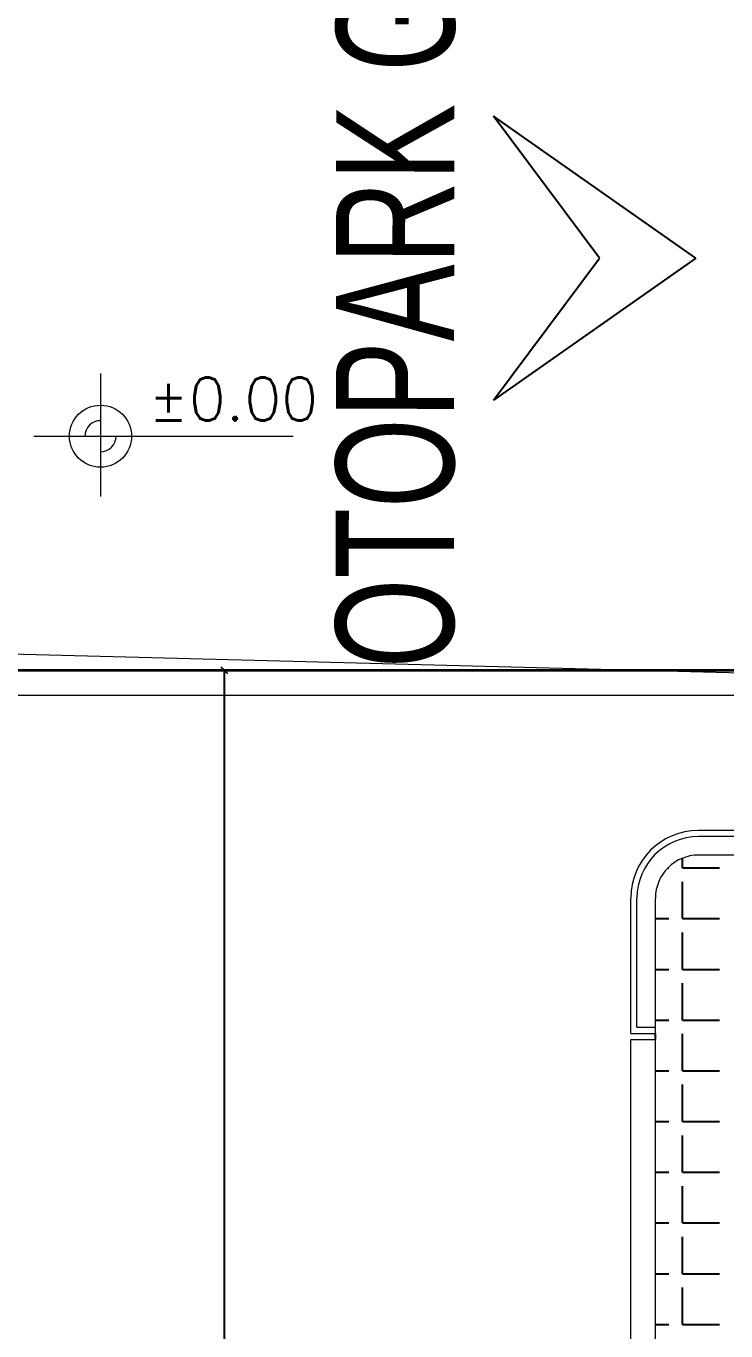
# Model space of a CAD drawing. Header units: inches. Extents: x -7543 to -822, y 102837 to 190349.
# Drawn here: x -837.2323 to -837.2039, y 102837.1247 to 102837.1778 of the extents above; entities that cross this region are included whole.
import ezdxf
from ezdxf.enums import TextEntityAlignment as Align

# ---------------------------------------------------------------- set-up
doc = ezdxf.new("R2010")
doc.units = ezdxf.units.IN
doc.header["$MEASUREMENT"] = 0
doc.linetypes.add('__ZG_T_P__9', pattern=[22, 1, -10, 1, -10])
doc.linetypes.add('DASHED2', pattern=[9.525, 6.35, -3.175])
doc.layers.get('0').update_dxf_attribs({"lineweight": 25})
doc.layers.add('BALKON', color=7, linetype='Continuous', lineweight=20, true_color=0xffaaa9)
doc.layers.add('DUVAR', color=7, linetype='Continuous', lineweight=35, true_color=0xfc4642)
for name, color, linetype, lineweight in [('ICOL', 55, 'Continuous', 25), ('TARAMA', 8, 'Continuous', 25), ('YAZI', 7, 'Continuous', 25), ('ÇEKME MESAFESİ', 7, 'Continuous', 20)]:
    doc.layers.add(name, color=color, linetype=linetype, lineweight=lineweight)
doc.styles.add('İSİM', font='arial.ttf', dxfattribs={"width": 0.7, "height": 50})
doc.styles.add('ÖLÇÜ', font='simplex.shx')

msp = doc.modelspace()

# ---------------------------------------------------------------- linework, layer by layer
at = {"color": 0, "linetype": 'ByBlock', "lineweight": -2}
msp.add_line((-837.224113, 102837.151452), (-837.224383, 102837.151722), dxfattribs=at)
at = {"layer": 'BALKON'}
for p, q in [((-837.229286, 102837.163668), (-837.229286, 102837.158666)), ((-837.231999, 102837.161121), (-837.221467, 102837.161121)), ((-837.301996, 102837.151588), (-837.183996, 102837.151588)), ((-837.300996, 102837.150588), (-837.184996, 102837.150588)), ((-837.185996, 102837.145087), (-837.204996, 102837.145087)), ((-837.186246, 102837.144837), (-837.204996, 102837.144837)), ((-837.185996, 102837.144087), (-837.204996, 102837.144087)), ((-837.207746, 102837.136837), (-837.207746, 102837.142337)), ((-837.207496, 102837.137087), (-837.207496, 102837.142337)), ((-837.206746, 102837.136837), (-837.206746, 102837.142337)), ((-837.207746, 102837.136837), (-837.206746, 102837.136837)), ((-837.207496, 102837.137087), (-837.206746, 102837.137087)), ((-837.207746, 102837.099212), (-837.207746, 102837.136587)), ((-837.207746, 102837.136587), (-837.206746, 102837.136587)), ((-837.206746, 102837.086462), (-837.206746, 102837.136587))]:
    msp.add_line(p, q, dxfattribs=at)
msp.add_circle((-837.229286, 102837.161121), 0.00126, dxfattribs=at)
for centre, radius, start, end in [((-837.229286, 102837.161121), 0.00063, 90, 180), ((-837.229286, 102837.161121), 0.00063, 270, 0), ((-837.204996, 102837.142337), 0.00275, 90, 180), ((-837.204996, 102837.142337), 0.0025, 90, 180), ((-837.204996, 102837.142337), 0.00175, 90, 180)]:
    msp.add_arc(centre, radius, start, end, dxfattribs=at)
at = {"layer": 'DUVAR', "linetype": '__ZG_T_P__9'}
msp.add_line((-837.183996, 102837.151587), (-837.242996, 102837.151587), dxfattribs=at)
at = {"layer": 'ICOL', "color": 53}
msp.add_line((-837.223961, 102837.151587), (-837.224458, 102837.151587), dxfattribs=at)
at = {"layer": 'ICOL'}
for p, q in [((-837.224233, 102837.049105), (-837.224248, 102837.151587)), ((-837.206746, 102837.136587), (-837.206746, 102837.136837))]:
    msp.add_line(p, q, dxfattribs=at)
at = {"layer": 'TARAMA'}
for p, q in [((-837.205645, 102837.143565), (-837.205645, 102837.143963)), ((-837.206243, 102837.143565), (-837.206207, 102837.143565)), ((-837.205645, 102837.143565), (-837.204145, 102837.143565)), ((-837.205645, 102837.141503), (-837.205645, 102837.143003)), ((-837.206746, 102837.141503), (-837.206207, 102837.141503)), ((-837.205645, 102837.141503), (-837.204145, 102837.141503)), ((-837.205645, 102837.13944), (-837.205645, 102837.14094)), ((-837.206746, 102837.13944), (-837.206207, 102837.13944)), ((-837.205645, 102837.13944), (-837.204145, 102837.13944)), ((-837.205645, 102837.137378), (-837.205645, 102837.138878)), ((-837.206746, 102837.137378), (-837.206207, 102837.137378)), ((-837.205645, 102837.137378), (-837.204145, 102837.137378)), ((-837.205645, 102837.135315), (-837.205645, 102837.136815)), ((-837.206746, 102837.135315), (-837.206207, 102837.135315)), ((-837.205645, 102837.135315), (-837.204145, 102837.135315)), ((-837.205645, 102837.133253), (-837.205645, 102837.134753)), ((-837.206746, 102837.133253), (-837.206207, 102837.133253)), ((-837.205645, 102837.133253), (-837.204145, 102837.133253)), ((-837.205645, 102837.13119), (-837.205645, 102837.13269)), ((-837.206746, 102837.13119), (-837.206207, 102837.13119)), ((-837.205645, 102837.13119), (-837.204145, 102837.13119)), ((-837.205645, 102837.129128), (-837.205645, 102837.130628)), ((-837.206746, 102837.129128), (-837.206207, 102837.129128)), ((-837.205645, 102837.129128), (-837.204145, 102837.129128)), ((-837.205645, 102837.127065), (-837.205645, 102837.128565)), ((-837.206746, 102837.127065), (-837.206207, 102837.127065)), ((-837.205645, 102837.127065), (-837.204145, 102837.127065)), ((-837.205645, 102837.125003), (-837.205645, 102837.126503)), ((-837.206746, 102837.125003), (-837.206207, 102837.125003)), ((-837.205645, 102837.125003), (-837.204145, 102837.125003))]:
    msp.add_line(p, q, dxfattribs=at)
at = {"layer": 'YAZI'}
for p, q in [((-837.205107, 102837.168361), (-837.213316, 102837.174136)), ((-837.209021, 102837.168361), (-837.213316, 102837.174136)), ((-837.205107, 102837.168361), (-837.213316, 102837.162586)), ((-837.213316, 102837.162586), (-837.209021, 102837.168361))]:
    msp.add_line(p, q, dxfattribs=at)
msp.add_solid([(-837.209021, 102837.168361), (-837.205107, 102837.168361), (-837.213316, 102837.162586), (-837.209021, 102837.168361)], dxfattribs=at)
at = {"layer": 'ÇEKME MESAFESİ', "linetype": 'DASHED2', "ltscale": 10}
msp.add_line((-837.146416, 102837.150009), (-837.339504, 102837.155032), dxfattribs=at)

# ---------------------------------------------------------------- texts
at = {"layer": 'BALKON', "style": 'ÖLÇÜ'}
msp.add_attdef('%%P0.00', text='%%p0.00', height=0.00175, dxfattribs=at).set_placement((-837.223895, 102837.161753), align=Align.CENTER)
at = {"layer": 'YAZI', "style": 'İSİM', "width": 0.7}
msp.add_text('OTOPARK GİRİŞ', height=0.0048, rotation=89.9399, dxfattribs=at).set_placement((-837.214937, 102837.151678))

doc.saveas('drawing.dxf')
